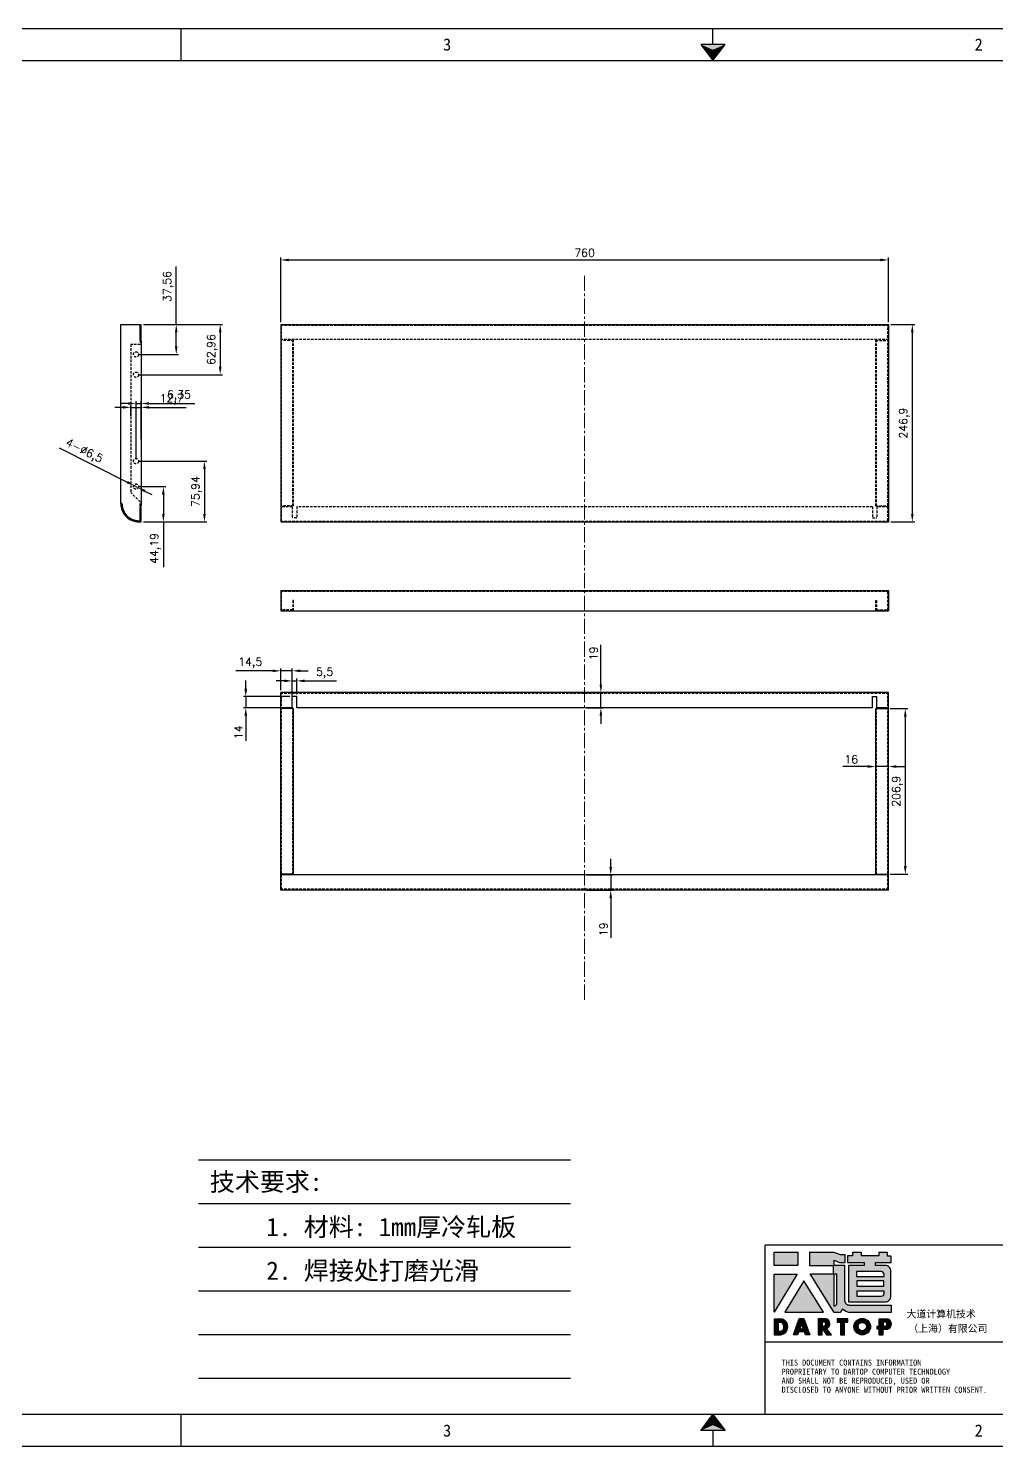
# Model space of a CAD drawing. Header units: millimetres. Extents: x 25928 to 50356, y -44172 to 20163.
# Drawn here: x 30876 to 32087, y -4038 to -2265 of the extents above; entities that cross this region are included whole.
import ezdxf
from ezdxf.enums import TextEntityAlignment as Align

# ---------------------------------------------------------------- set-up
doc = ezdxf.new("R2010")
doc.units = ezdxf.units.MM
for name, pattern in [('CENTER2', [28.575, 19.05, -3.175, 3.175, -3.175]), ('DOT', [0.25, 0, -0.25]), ('HIDDEN2', [4.7625, 3.175, -1.5875])]:
    doc.linetypes.add(name, pattern=pattern)
for name, color, linetype in [('4', 7, 'Continuous'), ('hidden', 3, 'HIDDEN2'), ('print', 30, 'Continuous')]:
    doc.layers.add(name, color=color, linetype=linetype)
doc.layers.add('cen', color=1, linetype='CENTER2', lineweight=9)
doc.layers.add('dim', color=2, linetype='Continuous', lineweight=9)
doc.styles.add('Dartop', font='')
doc.styles.add('HZ', font='')
doc.styles.add('hzHT', font='simhei.ttf')
doc.styles.get("Standard").update_dxf_attribs({"font": 'txt', "bigfont": 'gbcbig.shx'})
doc.styles.get('Dartop').set_extended_font_data('FangSong_GB2312')
doc.styles.get('HZ').set_extended_font_data('SimSun')
doc.dimstyles.new('2-small', dxfattribs={"dimtxt": 10, "dimasz": 10, "dimexe": 3, "dimexo": 3, "dimgap": 4, "dimtad": 1, "dimtxsty": 'Standard', "dimcen": 5, "dimadec": 0, "dimazin": 0, "dimtfac": 1, "dimtmove": 0, "dimatfit": 3, "dimfxl": 0, "dimarcsym": 0})

# ---------------------------------------------------------------- blocks, each defined once
blk = doc.blocks.new('*U405')
at = {"color": 254, "linetype": 'Continuous', "extrusion": (0, 0, -1)}
for points in [[(-17, 0.333), (-16.812, 0.25), (-17, 0.5)], [(-17, 0.333), (-17, 0.5), (-17.188, 0.25)], [(-17, 0.333), (-17.188, 0.25), (-16.812, 0.25)]]:
    blk.add_solid(points, dxfattribs=at)
blk = doc.blocks.new('*U406')
at = {"color": 254, "linetype": 'Continuous'}
for points in [[(17, 21.667), (17.188, 21.75), (16.812, 21.75)], [(17, 21.667), (16.812, 21.75), (17, 21.5)], [(17, 21.667), (17, 21.5), (17.188, 21.75)]]:
    blk.add_solid(points, dxfattribs=at)
blk = doc.blocks.new('dadao')
for p, q in [((48, 19.2), (44.9, 10.4)), ((44.9, 10.4), (51.2, 10.4)), ((51.2, 10.4), (48, 19.2))]:
    blk.add_line(p, q)
for points in [[(41.8, 121.6), (41.8, 143.7), (-0.4, 143.7), (-0.4, 121.6), (41.8, 121.6)], [(104.8, 122), (104.8, 130.3), (114.1, 126.3), (124.2, 126.3), (124.2, 139.6), (115.9, 139.6), (105.1, 143.9), (61.5, 143.9)], [(61.7, 144), (61.7, 121.3), (103.9, 121.3)], [(113.4, 38.7), (105.1, 38.7), (63, 106.5), (103.9, 106.5), (103.9, 120.9), (103.9, 121.3)], [(109.7, 53.6), (109.7, 106.2), (104.3, 106.2), (104.3, 50.4), (106.6, 50.4)], [(144.6, 94.4), (144.6, 84.8), (192, 84.8), (192, 94.1), (144.9, 94.1)], [(0, 28), (0, 0), (11.8, 0)], [(0.1, 28), (14, 28)], [(76.8, 28.2), (76.8, 0), (84.1, 0), (84.1, 11.1), (91.6, -0.1), (100.3, -0.1), (91.7, 11.1)], [(76.8, 28.2), (90.6, 28.2)], [(120.2, 45), (119.5, 45), (119.5, 44.6)], [(183.7, 0), (183.7, 9.6), (180.6, 9.6), (180.6, 14.9), (183.8, 14.9), (183.8, 28.1), (196.1, 28.1), (196.5, 28.1)], [(7.1, 21.8), (7.1, 6.1), (12, 6.1)], [(7.1, 21.8), (11.4, 21.8)], [(84, 22.7), (84, 15.3), (87.2, 15.3)], [(84, 22.7), (87.3, 22.7)], [(183.7, 0), (190.9, 0), (190.9, 9.6), (198.8, 9.6)], [(194.9, 22.3), (190.8, 22.3), (190.8, 15), (194.4, 15)]]:
    blk.add_lwpolyline(points)
blk.add_lwpolyline([(137.1, 144.2), (137.1, 137.9), (128.3, 137.9), (128.3, 126.5), (157.3, 126.5), (157.3, 121.5), (130.3, 121.5), (130.3, 57.5), (194.4, 57.5, 0.414214), (204.4, 67.5), (204.4, 111.3, 0.414214), (194.4, 121.3), (177.5, 121.3), (177.5, 126.3), (204.7, 126.3), (204.7, 137.7), (198.2, 137.7), (198.2, 143.9), (183.3, 143.9), (183.3, 138), (153, 138), (153, 144.2), (137.1, 144.2)], format="xyb", close=True)
for points in [[(-0.3, 106.2), (40.4, 106.2), (-0.3, 39.7), (-0.3, 106.2)], [(51.7, 94.1), (18.4, 39.3), (86.2, 39.3)], [(43.8, 28.2), (51.8, 28.2), (62.6, -0.1), (55, -0.1), (53.2, 5), (42.9, 5), (41.1, 0), (33.6, 0)], [(110, 28.1), (110, 21.9), (116, 21.9), (116, -0.1), (123.2, -0.1), (123.2, 22), (129.2, 22), (129.2, 28.1), (110, 28.1)]]:
    blk.add_lwpolyline(points, close=True)
for points in [[(104.8, 122), (123.4, 122), (123.4, 60, 0.414214), (131.4, 52), (204.8, 52), (204.8, 39.1), (131.7, 39.1)], [(144.3, 110.8), (144.3, 101.8), (192.3, 101.8), (192.3, 105.5, 0.414214), (187.3, 110.5), (144.3, 110.5)], [(144.6, 77), (144.6, 67.5), (187.6, 67.5, 0.414214), (192.6, 72.5), (192.6, 76.4), (144.6, 76.4)]]:
    blk.add_lwpolyline(points, format="xyb")
for radius in [14.5, 7.44]:
    blk.add_circle((154.2, 14.2), radius)
for centre, radius, start, end in [((99.2, 60.7), 12.6, 305.6399, 325.969), ((9.6, 14.2), 14.4, 278.6604, 72.3203), ((88.6, 19.4), 8.95, 290.6073, 77.2124), ((111.6, 46.7), 8.19, 282.9811, 347.6627), ((136, 61.7), 22.9, 226.7358, 259.3209), ((195.7, 18.6), 9.51, 288.8959, 85.2442), ((8.5, 13.9), 8.49, 294.2143, 69.7177), ((86.4, 19), 3.8, 282.527, 76.7196), ((193.7, 18.7), 3.8, 280.9891, 72.5513)]:
    blk.add_arc(centre, radius, start, end)
blk = doc.blocks.new('*D521')
at = {"layer": 'Defpoints', "color": 0}
for p in [(31951.4, -2554.5), (31191.4, -2635.1, 72.7), (31951.4, -2635.1, 68.2)]:
    blk.add_point(p, dxfattribs=at)
at = {"layer": 'dim', "color": 0, "lineweight": -2}
for p, q in [((31191.4, -2632.1), (31191.4, -2551.5)), ((31951.4, -2632.1), (31951.4, -2551.5)), ((31201.4, -2554.5), (31941.4, -2554.5))]:
    blk.add_line(p, q, dxfattribs=at)
at = {"layer": 'dim', "color": 0}
for points in [[(31201.4, -2552.9), (31201.4, -2556.2), (31191.4, -2554.5)], [(31941.4, -2552.9), (31941.4, -2556.2), (31951.4, -2554.5)]]:
    blk.add_solid(points, dxfattribs=at)
at = {"layer": 'dim', "color": 0, "insert": (31571.4, -2545.5), "char_height": 10, "attachment_point": 5}
blk.add_mtext('760', dxfattribs=at)
blk = doc.blocks.new('*D522')
at = {"layer": 'Defpoints', "color": 0}
for p in [(31951.4, -2635.1, 68.2), (31951.4, -2882, 13.9), (31981.2, -2882)]:
    blk.add_point(p, dxfattribs=at)
at = {"layer": 'dim', "color": 0, "lineweight": -2}
for p, q in [((31954.4, -2635.1), (31984.2, -2635.1)), ((31981.2, -2645.1), (31981.2, -2872)), ((31954.4, -2882), (31984.2, -2882))]:
    blk.add_line(p, q, dxfattribs=at)
at = {"layer": 'dim', "color": 0}
for points in [[(31979.5, -2645.1), (31982.8, -2645.1), (31981.2, -2635.1)], [(31979.5, -2872), (31982.8, -2872), (31981.2, -2882)]]:
    blk.add_solid(points, dxfattribs=at)
at = {"layer": 'dim', "color": 0, "insert": (31971.3, -2758.5), "char_height": 10, "attachment_point": 5, "rotation": 90}
blk.add_mtext('246,9', dxfattribs=at)
blk = doc.blocks.new('*D524')
at = {"layer": 'Defpoints', "color": 0}
for p in [(31010.5, -2837.8, 78.2), (31016.8, -2882, 78.2), (31044.7, -2882)]:
    blk.add_point(p, dxfattribs=at)
at = {"layer": 'dim', "color": 0, "lineweight": -2}
for p, q in [((31013.5, -2837.8), (31047.7, -2837.8)), ((31044.7, -2847.8), (31044.7, -2872)), ((31019.8, -2882), (31047.7, -2882)), ((31044.7, -2882), (31044.7, -2938.3))]:
    blk.add_line(p, q, dxfattribs=at)
at = {"layer": 'dim', "color": 0}
for points in [[(31043, -2847.8), (31046.3, -2847.8), (31044.7, -2837.8)], [(31043, -2872), (31046.3, -2872), (31044.7, -2882)]]:
    blk.add_solid(points, dxfattribs=at)
at = {"layer": 'dim', "color": 0, "insert": (31034.8, -2915.1), "char_height": 10, "attachment_point": 5, "rotation": 90}
blk.add_mtext('44,19', dxfattribs=at)
blk = doc.blocks.new('*D525')
at = {"layer": 'Defpoints', "color": 0}
for p in [(31010.5, -2806, 78.2), (31016.8, -2882, 78.2), (31096, -2882)]:
    blk.add_point(p, dxfattribs=at)
at = {"layer": 'dim', "color": 0, "lineweight": -2}
for p, q in [((31013.5, -2806), (31099, -2806)), ((31096, -2816), (31096, -2872)), ((31019.8, -2882), (31099, -2882))]:
    blk.add_line(p, q, dxfattribs=at)
at = {"layer": 'dim', "color": 0}
for points in [[(31094.4, -2816), (31097.7, -2816), (31096, -2806)], [(31094.4, -2872), (31097.7, -2872), (31096, -2882)]]:
    blk.add_solid(points, dxfattribs=at)
at = {"layer": 'dim', "color": 0, "insert": (31086.2, -2844), "char_height": 10, "attachment_point": 5, "rotation": 90}
blk.add_mtext('75,94', dxfattribs=at)
blk = doc.blocks.new('*D526')
at = {"layer": 'Defpoints', "color": 0}
for p in [(31016.8, -2635.1, 78.2), (31010.5, -2672.6, 78.2), (31060.8, -2672.6)]:
    blk.add_point(p, dxfattribs=at)
at = {"layer": 'dim', "color": 0, "lineweight": -2}
for p, q in [((31060.8, -2635.1), (31060.8, -2562.9)), ((31019.8, -2635.1), (31063.8, -2635.1)), ((31060.8, -2662.6), (31060.8, -2645.1)), ((31013.5, -2672.6), (31063.8, -2672.6))]:
    blk.add_line(p, q, dxfattribs=at)
at = {"layer": 'dim', "color": 0}
for points in [[(31059.1, -2645.1), (31062.4, -2645.1), (31060.8, -2635.1)], [(31059.1, -2662.6), (31062.4, -2662.6), (31060.8, -2672.6)]]:
    blk.add_solid(points, dxfattribs=at)
at = {"layer": 'dim', "color": 0, "insert": (31050.9, -2587.7), "char_height": 10, "attachment_point": 5, "rotation": 90}
blk.add_mtext('37,56', dxfattribs=at)
blk = doc.blocks.new('*D527')
at = {"layer": 'Defpoints', "color": 0}
for p in [(31016.8, -2635.1, 78.2), (31010.5, -2698, 78.2), (31115.7, -2698)]:
    blk.add_point(p, dxfattribs=at)
at = {"layer": 'dim', "color": 0, "lineweight": -2}
for p, q in [((31019.8, -2635.1), (31118.7, -2635.1)), ((31115.7, -2645.1), (31115.7, -2688)), ((31013.5, -2698), (31118.7, -2698))]:
    blk.add_line(p, q, dxfattribs=at)
at = {"layer": 'dim', "color": 0}
for points in [[(31114.1, -2645.1), (31117.4, -2645.1), (31115.7, -2635.1)], [(31114.1, -2688), (31117.4, -2688), (31115.7, -2698)]]:
    blk.add_solid(points, dxfattribs=at)
at = {"layer": 'dim', "color": 0, "insert": (31105.9, -2666.5), "char_height": 10, "attachment_point": 5, "rotation": 90}
blk.add_mtext('62,96', dxfattribs=at)
blk = doc.blocks.new('*D528')
at = {"layer": 'Defpoints', "color": 0}
for p in [(31016.8, -2734), (31016.8, -2758.5, 78.2), (31010.5, -2806, 78.2)]:
    blk.add_point(p, dxfattribs=at)
at = {"layer": 'dim', "color": 0, "lineweight": -2}
for p, q in [((31000.5, -2734), (30990.5, -2734)), ((31010.5, -2803), (31010.5, -2731)), ((31010.5, -2734), (31016.8, -2734)), ((31016.8, -2755.5), (31016.8, -2731)), ((31026.8, -2734), (31084, -2734))]:
    blk.add_line(p, q, dxfattribs=at)
at = {"layer": 'dim', "color": 0}
for points in [[(31000.5, -2732.3), (31000.5, -2735.6), (31010.5, -2734)], [(31026.8, -2732.3), (31026.8, -2735.6), (31016.8, -2734)]]:
    blk.add_solid(points, dxfattribs=at)
at = {"layer": 'dim', "color": 0, "insert": (31064.2, -2724.1), "char_height": 10, "attachment_point": 5}
blk.add_mtext('6,35', dxfattribs=at)
blk = doc.blocks.new('*D529')
at = {"layer": 'Defpoints', "color": 0}
for p in [(31016.8, -2738.8), (31004.1, -2752.7, 78.2), (31016.8, -2781.5)]:
    blk.add_point(p, dxfattribs=at)
at = {"layer": 'dim', "color": 0, "lineweight": -2}
for p, q in [((30994.1, -2738.8), (30984.1, -2738.8)), ((31004.1, -2749.7), (31004.1, -2735.8)), ((31004.1, -2738.8), (31016.8, -2738.8)), ((31016.8, -2778.5), (31016.8, -2735.8)), ((31026.8, -2738.8), (31073.2, -2738.8))]:
    blk.add_line(p, q, dxfattribs=at)
at = {"layer": 'dim', "color": 0}
for points in [[(30994.1, -2737.1), (30994.1, -2740.4), (31004.1, -2738.8)], [(31026.8, -2737.1), (31026.8, -2740.4), (31016.8, -2738.8)]]:
    blk.add_solid(points, dxfattribs=at)
at = {"layer": 'dim', "color": 0, "insert": (31055, -2728.9), "char_height": 10, "attachment_point": 5}
blk.add_mtext('12,7', dxfattribs=at)
blk = doc.blocks.new('*D530')
at = {"layer": 'Defpoints', "color": 0}
for p in [(31008.4, -2836.7), (31012.5, -2838.8, 4.6)]:
    blk.add_point(p, dxfattribs=at)
at = {"layer": 'dim', "color": 0, "lineweight": -2}
for p, q in [((30914.2, -2789.4), (30999.5, -2832.2)), ((31012.5, -2838.8), (31008.4, -2836.7)), ((31021.5, -2843.3), (31030.4, -2847.8))]:
    blk.add_line(p, q, dxfattribs=at)
at = {"layer": 'dim', "color": 0}
for points in [[(31000.3, -2830.8), (30998.8, -2833.7), (31008.4, -2836.7)], [(31022.2, -2841.8), (31020.7, -2844.8), (31012.5, -2838.8)]]:
    blk.add_solid(points, dxfattribs=at)
at = {"layer": 'dim', "color": 0, "insert": (30945.3, -2794), "char_height": 10, "attachment_point": 5, "rotation": 333.3303}
blk.add_mtext('4-∅6,5', dxfattribs=at)
blk = doc.blocks.new('*D532')
at = {"layer": 'Defpoints', "color": 0}
for p in [(31191.4, -3068.1), (31191.4, -3095.3, 45.6), (31205.9, -3114.3, 12.5)]:
    blk.add_point(p, dxfattribs=at)
at = {"layer": 'dim', "color": 0, "lineweight": -2}
for p, q in [((31191.4, -3092.3), (31191.4, -3065.1)), ((31205.9, -3111.3), (31205.9, -3065.1)), ((31181.4, -3068.1), (31135.1, -3068.1)), ((31205.9, -3068.1), (31191.4, -3068.1)), ((31215.9, -3068.1), (31225.9, -3068.1))]:
    blk.add_line(p, q, dxfattribs=at)
at = {"layer": 'dim', "color": 0}
for points in [[(31181.4, -3066.4), (31181.4, -3069.7), (31191.4, -3068.1)], [(31215.9, -3066.4), (31215.9, -3069.7), (31205.9, -3068.1)]]:
    blk.add_solid(points, dxfattribs=at)
at = {"layer": 'dim', "color": 0, "insert": (31153.3, -3058.2), "char_height": 10, "attachment_point": 5}
blk.add_mtext('14,5', dxfattribs=at)
blk = doc.blocks.new('*D533')
at = {"layer": 'Defpoints', "color": 0}
for p in [(31205.9, -3100.3, 6.9), (31147.7, -3114.3), (31205.9, -3114.3, 12.5)]:
    blk.add_point(p, dxfattribs=at)
at = {"layer": 'dim', "color": 0, "lineweight": -2}
for p, q in [((31147.7, -3090.3), (31147.7, -3080.3)), ((31202.9, -3100.3), (31144.7, -3100.3)), ((31147.7, -3100.3), (31147.7, -3114.3)), ((31202.9, -3114.3), (31144.7, -3114.3)), ((31147.7, -3124.3), (31147.7, -3155.6))]:
    blk.add_line(p, q, dxfattribs=at)
at = {"layer": 'dim', "color": 0}
for points in [[(31146, -3090.3), (31149.4, -3090.3), (31147.7, -3100.3)], [(31146, -3124.3), (31149.4, -3124.3), (31147.7, -3114.3)]]:
    blk.add_solid(points, dxfattribs=at)
at = {"layer": 'dim', "color": 0, "insert": (31138.7, -3144.9), "char_height": 10, "attachment_point": 5, "rotation": 90}
blk.add_mtext('14', dxfattribs=at)
blk = doc.blocks.new('*D534')
at = {"layer": 'Defpoints', "color": 0}
for p in [(31211.4, -3080.6), (31205.9, -3100.3, 6.9), (31211.4, -3100.3, 7.1)]:
    blk.add_point(p, dxfattribs=at)
at = {"layer": 'dim', "color": 0, "lineweight": -2}
for p, q in [((31195.9, -3080.6), (31185.9, -3080.6)), ((31205.9, -3097.3), (31205.9, -3077.6)), ((31205.9, -3080.6), (31211.4, -3080.6)), ((31211.4, -3097.3), (31211.4, -3077.6)), ((31221.4, -3080.6), (31261.1, -3080.6))]:
    blk.add_line(p, q, dxfattribs=at)
at = {"layer": 'dim', "color": 0}
for points in [[(31195.9, -3079), (31195.9, -3082.3), (31205.9, -3080.6)], [(31221.4, -3079), (31221.4, -3082.3), (31211.4, -3080.6)]]:
    blk.add_solid(points, dxfattribs=at)
at = {"layer": 'dim', "color": 0, "insert": (31246.3, -3070.8), "char_height": 10, "attachment_point": 5}
blk.add_mtext('5,5', dxfattribs=at)
blk = doc.blocks.new('*D535')
at = {"layer": 'Defpoints', "color": 0}
for p in [(31950.4, -3115.3, 50), (31950.4, -3322.2, 50), (31972.4, -3322.2)]:
    blk.add_point(p, dxfattribs=at)
at = {"layer": 'dim', "color": 0, "lineweight": -2}
for p, q in [((31953.4, -3115.3), (31975.4, -3115.3)), ((31972.4, -3125.3), (31972.4, -3312.2)), ((31953.4, -3322.2), (31975.4, -3322.2))]:
    blk.add_line(p, q, dxfattribs=at)
at = {"layer": 'dim', "color": 0}
for points in [[(31970.7, -3125.3), (31974.1, -3125.3), (31972.4, -3115.3)], [(31970.7, -3312.2), (31974.1, -3312.2), (31972.4, -3322.2)]]:
    blk.add_solid(points, dxfattribs=at)
at = {"layer": 'dim', "color": 0, "insert": (31962.6, -3218.7), "char_height": 10, "attachment_point": 5, "rotation": 90}
blk.add_mtext('206,9', dxfattribs=at)
blk = doc.blocks.new('*D536')
at = {"layer": 'Defpoints', "color": 0}
for p in [(31935.4, -3187.7), (31935.4, -3218.7, 50), (31951.4, -3218.7, 45.6)]:
    blk.add_point(p, dxfattribs=at)
at = {"layer": 'dim', "color": 0, "lineweight": -2}
for p, q in [((31925.4, -3187.7), (31894.1, -3187.7)), ((31935.4, -3215.7), (31935.4, -3184.7)), ((31951.4, -3187.7), (31935.4, -3187.7)), ((31951.4, -3215.7), (31951.4, -3184.7)), ((31961.4, -3187.7), (31971.4, -3187.7))]:
    blk.add_line(p, q, dxfattribs=at)
at = {"layer": 'dim', "color": 0}
for points in [[(31925.4, -3186), (31925.4, -3189.4), (31935.4, -3187.7)], [(31961.4, -3186), (31961.4, -3189.4), (31951.4, -3187.7)]]:
    blk.add_solid(points, dxfattribs=at)
at = {"layer": 'dim', "color": 0, "insert": (31904.8, -3178.7), "char_height": 10, "attachment_point": 5}
blk.add_mtext('16', dxfattribs=at)
blk = doc.blocks.new('*D537')
at = {"layer": 'Defpoints', "color": 0}
for p in [(31571.4, -3323.2, 29), (31571.4, -3342.2, 28.9), (31604.1, -3342.2)]:
    blk.add_point(p, dxfattribs=at)
at = {"layer": 'dim', "color": 0, "lineweight": -2}
for p, q in [((31604.1, -3313.2), (31604.1, -3303.2)), ((31574.4, -3323.2), (31607.1, -3323.2)), ((31604.1, -3323.2), (31604.1, -3342.2)), ((31574.4, -3342.2), (31607.1, -3342.2)), ((31604.1, -3352.2), (31604.1, -3401.8))]:
    blk.add_line(p, q, dxfattribs=at)
at = {"layer": 'dim', "color": 0}
for points in [[(31602.4, -3313.2), (31605.7, -3313.2), (31604.1, -3323.2)], [(31602.4, -3352.2), (31605.7, -3352.2), (31604.1, -3342.2)]]:
    blk.add_solid(points, dxfattribs=at)
at = {"layer": 'dim', "color": 0, "insert": (31595.1, -3391.2), "char_height": 10, "attachment_point": 5, "rotation": 90}
blk.add_mtext('19', dxfattribs=at)
blk = doc.blocks.new('*D538')
at = {"layer": 'Defpoints', "color": 0}
for p in [(31571.4, -3095.3, 28.8), (31591.7, -3095.3), (31571.4, -3114.3, 29)]:
    blk.add_point(p, dxfattribs=at)
at = {"layer": 'dim', "color": 0, "lineweight": -2}
for p, q in [((31591.7, -3085.3), (31591.7, -3035.6)), ((31574.4, -3095.3), (31594.7, -3095.3)), ((31591.7, -3114.3), (31591.7, -3095.3)), ((31574.4, -3114.3), (31594.7, -3114.3)), ((31591.7, -3124.3), (31591.7, -3134.3))]:
    blk.add_line(p, q, dxfattribs=at)
at = {"layer": 'dim', "color": 0}
for points in [[(31590.1, -3085.3), (31593.4, -3085.3), (31591.7, -3095.3)], [(31590.1, -3124.3), (31593.4, -3124.3), (31591.7, -3114.3)]]:
    blk.add_solid(points, dxfattribs=at)
at = {"layer": 'dim', "color": 0, "insert": (31582.7, -3046.3), "char_height": 10, "attachment_point": 5, "rotation": 90}
blk.add_mtext('19', dxfattribs=at)

msp = doc.modelspace()

# ---------------------------------------------------------------- hatches: boundary and pattern name
for points in [[(31838.302, -3795.289), (31808.167, -3795.289), (31808.167, -3811.034), (31838.302, -3811.034)], [(31837.332, -3822.05), (31808.248, -3822.05), (31808.248, -3869.536)], [(31845.394, -3830.667), (31821.619, -3869.852), (31870.031, -3869.852)], [(31900.771, -3877.87), (31887.012, -3877.87), (31887.012, -3882.235), (31891.305, -3882.235), (31891.305, -3897.964), (31896.444, -3897.964), (31896.444, -3882.224), (31900.771, -3882.224)]]:
    msp.add_hatch(color=0).paths.add_polyline_path(points)
h = msp.add_hatch(color=0)
h.paths.add_polyline_path([(31883.336, -3804.858), (31889.987, -3807.731), (31897.177, -3807.731), (31897.177, -3798.214), (31891.245, -3798.214), (31883.516, -3795.162), (31852.541, -3795.162), (31852.541, -3811.257), (31882.679, -3811.257), (31882.679, -3811.582), (31882.679, -3821.869), (31853.454, -3821.869), (31883.514, -3870.245), (31889.466, -3870.245, 0.27937482), (31893.812, -3866.02), (31893.812, -3865.797), (31894.337, -3865.797, 0.14314537), (31902.531, -3869.967), (31954.765, -3869.967), (31954.765, -3860.793), (31902.309, -3860.793, -0.41421356), (31896.595, -3855.079), (31896.595, -3810.748), (31883.336, -3810.748)])
h.paths.add_polyline_path([(31882.983, -3822.075), (31886.812, -3822.076), (31886.812, -3859.622, -0.08893574), (31884.593, -3861.905), (31882.969, -3861.905)], flags=16)
h = msp.add_hatch(color=0)
h.paths.add_polyline_path([(31954.675, -3799.547), (31950.028, -3799.547), (31950.028, -3795.126), (31939.405, -3795.126), (31939.405, -3799.326), (31917.718, -3799.326), (31917.718, -3794.905), (31906.359, -3794.905), (31906.359, -3799.408), (31900.083, -3799.408), (31900.083, -3807.558), (31920.794, -3807.558), (31920.794, -3811.163), (31901.495, -3811.163), (31901.495, -3856.802), (31947.312, -3856.802, 0.41421356), (31954.454, -3849.66), (31954.454, -3818.405, 0.41421356), (31947.312, -3811.263), (31935.2, -3811.263), (31935.2, -3807.726), (31954.675, -3807.726)])
h.paths.add_polyline_path([(31942.252, -3819.001, -0.41421356), (31945.823, -3822.572), (31945.823, -3825.19), (31911.521, -3825.19), (31911.521, -3819.001)], flags=16)
h.paths.add_polyline_path([(31945.601, -3830.717), (31945.601, -3837.349), (31911.742, -3837.349), (31911.742, -3830.717)], flags=16)
h.paths.add_polyline_path([(31946.044, -3843.318), (31946.044, -3846.157, -0.41421356), (31942.473, -3849.728), (31911.742, -3849.728), (31911.742, -3843.318)], flags=16)
h = msp.add_hatch(color=0)
h.paths.add_polyline_path([(31818.44, -3877.942), (31808.462, -3877.942), (31808.462, -3897.904), (31816.865, -3897.904, 0.79301591)])
h.paths.add_polyline_path([(31817.013, -3893.533), (31813.525, -3893.533), (31813.525, -3882.313), (31816.628, -3882.313, -0.67136089)], flags=16)
h = msp.add_hatch(color=0)
h.paths.add_polyline_path([(31845.469, -3877.777), (31839.775, -3877.777), (31832.452, -3897.926), (31837.846, -3897.926), (31839.115, -3894.355), (31846.422, -3894.355), (31847.719, -3897.969), (31853.156, -3897.969)])
h.paths.add_polyline_path([(31845.026, -3890.506), (31840.499, -3890.506), (31842.721, -3884.175)], flags=16)
h = msp.add_hatch(color=0)
h.paths.add_polyline_path([(31873.147, -3877.791), (31863.334, -3877.791), (31863.334, -3897.937), (31868.52, -3897.937), (31868.52, -3889.95), (31873.85, -3898.009), (31880.116, -3898.009), (31873.982, -3890.001, 0.74405494)])
h.paths.add_polyline_path([(31868.472, -3886.969), (31868.472, -3881.678), (31870.79, -3881.678, -0.79680897), (31870.756, -3886.969)], flags=16)
h = msp.add_hatch(color=0)
h.paths.add_polyline_path([(31908.25, -3887.792, 1), (31928.936, -3887.792, 1)])
h.paths.add_polyline_path([(31923.907, -3887.792, -1), (31913.279, -3887.792, -1)], flags=16)
h = msp.add_hatch(color=0)
h.paths.add_polyline_path([(31948.777, -3877.839), (31948.481, -3877.839), (31939.732, -3877.839), (31939.732, -3887.241), (31937.411, -3887.241), (31937.411, -3891.057), (31939.695, -3891.057), (31939.695, -3897.902), (31944.802, -3897.902), (31944.802, -3891.031), (31950.413, -3891.031, 0.81230381)])
h.paths.add_polyline_path([(31944.726, -3887.215), (31944.726, -3881.956), (31947.632, -3881.956, -0.77821343), (31947.335, -3887.215)], flags=16)

# ---------------------------------------------------------------- linework, layer by layer
at = {"color": 0, "linetype": 'DOT'}
for p, q in [((30542.206, -2265.059), (33061.378, -2265.059)), ((33061.378, -4037.734), (30542.206, -4037.734))]:
    msp.add_line(p, q, dxfattribs=at)
at = {"color": 0}
for p, q in [((31067.119, -2305.347), (31067.119, -2265.059)), ((31731.872, -2285.203), (31731.872, -2265.059)), ((30622.782, -2305.347), (33021.09, -2305.347)), ((33021.09, -3785.933), (31797.34, -3785.933)), ((31797.34, -3997.446), (31797.34, -3785.933)), ((31797.34, -3906.797), (32099.501, -3906.797)), ((33021.09, -3997.446), (30622.782, -3997.446)), ((31067.119, -4037.734), (31067.119, -3997.446)), ((31731.872, -4017.59), (31731.872, -4037.734))]:
    msp.add_line(p, q, dxfattribs=at)
for p, q in [((30991.443, -2859.097, 78.203), (30991.443, -2635.057, 78.203)), ((30991.443, -2635.057, 78.203), (31016.843, -2635.057, 78.203)), ((31014.303, -2635.057, 78.203), (31016.843, -2635.057, 78.203)), ((31015.843, -2654.057, 78.203), (31015.843, -2636.057, 78.203)), ((31015.843, -2655.057, 78.203), (31015.843, -2636.617, 78.203)), ((31016.843, -2654.057, 78.203), (31016.843, -2635.057, 78.203)), ((31191.42, -2635.057, 72.715), (31191.42, -2859.097, 22.86)), ((31191.42, -2635.057, 68.157), (31951.42, -2635.057, 68.157)), ((31951.42, -2635.057, 68.157), (31951.42, -2881.957, 13.91)), ((31015.843, -2654.057, 78.203), (31016.843, -2654.057, 78.203)), ((31015.843, -2655.057, 78.203), (31016.843, -2655.057, 78.203)), ((31016.843, -2655.057, 78.203), (31016.843, -2861.957, 78.203)), ((31191.42, -2745.507, 45.508), (31191.42, -2881.957, 45.508)), ((30992.943, -2859.097, 78.203), (30992.443, -2859.097, 78.203)), ((31015.843, -2861.957, 78.203), (31016.843, -2861.957, 78.203)), ((31015.843, -2861.957, 78.203), (31015.843, -2880.397, 78.203)), ((31015.843, -2880.957, 78.203), (31015.843, -2862.957, 78.203)), ((31015.843, -2862.957, 78.203), (31016.843, -2862.957, 78.203)), ((31016.843, -2881.957, 78.203), (31016.843, -2862.957, 78.203)), ((31014.303, -2880.397, 78.203), (31015.843, -2880.397, 78.203)), ((31014.303, -2880.957, 78.203), (31015.843, -2880.957, 78.203)), ((31014.303, -2881.957, 78.203), (31016.843, -2881.957, 78.203)), ((31191.42, -2881.957, 22.86), (31951.42, -2881.957, 22.86)), ((31191.42, -2967.508, 22.86), (31951.42, -2967.508, 22.86)), ((31191.42, -2967.508, 45.508), (31191.42, -2992.908, 45.508)), ((31951.42, -2967.508, 1.31), (31951.42, -2992.908, -3.739)), ((31951.42, -2969.008, -3.739), (31951.42, -2992.908, -3.739)), ((31191.42, -2992.908, 22.86), (31951.42, -2992.908, 22.86)), ((31951.42, -2992.908, -3.739), (31935.42, -2992.908, -3.739)), ((31951.42, -3095.264, 51.23), (31191.42, -3095.264, 6.432)), ((31191.42, -3342.164, 45.609), (31191.42, -3095.264, 45.609)), ((31191.42, -3342.164, 45.609), (31191.42, -3095.264, 45.609)), ((31211.42, -3100.264, 7.086), (31205.92, -3100.264, 6.906)), ((31205.92, -3114.264, 45.609), (31205.92, -3100.264, 45.609)), ((31211.42, -3114.264, 45.609), (31211.42, -3100.264, 45.609)), ((31931.42, -3100.264, 7.086), (31936.92, -3100.264, 6.906)), ((31931.42, -3114.264, 45.609), (31931.42, -3100.264, 45.609)), ((31936.92, -3114.264, 45.609), (31936.92, -3100.264, 45.609)), ((31951.42, -3342.164, 45.609), (31951.42, -3095.264, 45.609)), ((31205.92, -3114.264, 12.507), (31191.42, -3114.264, 12.152)), ((31207.42, -3115.264, 50.014), (31192.42, -3115.264, 50.014)), ((31207.42, -3322.164, 50.014), (31207.42, -3115.264, 50.014)), ((31931.42, -3114.264, 45.277), (31211.42, -3114.264, 12.642)), ((31935.42, -3322.164, 50.014), (31935.42, -3115.264, 50.014)), ((31935.42, -3115.264, 50.014), (31950.42, -3115.264, 50.014)), ((31951.42, -3114.264, 45.767), (31936.92, -3114.264, 45.412)), ((31951.42, -3323.164, 45.906), (31191.42, -3323.164, 12.189)), ((31191.42, -3342.164, 45.508), (31191.42, -3323.164, 45.508)), ((31207.42, -3322.164, 50.014), (31192.42, -3322.164, 50.014)), ((31935.42, -3322.164, 50.014), (31950.42, -3322.164, 50.014)), ((31951.42, -3342.164, 51.386), (31191.42, -3342.164, 6.451))]:
    msp.add_line(p, q)
for points in [[(31731.872, -2305.347), (31746.98, -2285.203), (31716.764, -2285.203), (31731.872, -2305.347)], [(31731.872, -3997.446), (31746.98, -4017.59), (31716.764, -4017.59), (31731.872, -3997.446)]]:
    msp.add_lwpolyline(points, close=True, dxfattribs=at)
for centre, radius, start, end in [((31014.303, -2859.097, 78.203), 22.86, 179.999225, 270), ((31014.303, -2859.097, 78.203), 21.86, 179.999225, 270), ((31014.243, -2859.097, 78.203), 21.3, 180, 270.161397)]:
    msp.add_arc(centre, radius, start, end)
at = {"layer": 'cen'}
msp.add_line((31571.42, -2574.255, 68.157), (31571.42, -3481.982, 68.157), dxfattribs=at)
at = {"layer": 'Defpoints'}
for p, q in [((31088.67, -3679.099), (31553.708, -3679.099)), ((31088.67, -3733.699), (31553.708, -3733.699)), ((31088.67, -3733.699), (31553.708, -3733.699)), ((31088.67, -3788.299), (31553.708, -3788.299)), ((31088.67, -3842.899), (31553.708, -3842.899)), ((31088.67, -3897.499), (31553.708, -3897.499)), ((31088.67, -3952.099), (31553.708, -3952.099))]:
    msp.add_line(p, q, dxfattribs=at)
at = {"layer": 'hidden'}
for p, q in [((31191.42, -2636.057, 68.157), (31951.42, -2636.057, 68.157)), ((31192.42, -2880.397, 45.439), (31192.42, -2636.057, 45.439)), ((31950.42, -2880.397, 45.439), (31950.42, -2636.057, 45.439)), ((31951.42, -2636.617, 45.439), (31950.42, -2636.617, 45.439)), ((31015.843, -2655.057, 78.203), (31015.843, -2660.057, 78.203)), ((31951.42, -2654.057, 78.203), (31191.42, -2654.057, 78.203)), ((31207.42, -2655.057, 45.439), (31192.42, -2655.057, 45.439)), ((31206.42, -2861.957, 45.439), (31206.42, -2655.057, 45.439)), ((31207.42, -2861.957, 45.439), (31207.42, -2655.057, 45.439)), ((31935.42, -2861.957, 45.439), (31935.42, -2655.057, 45.439)), ((31935.42, -2655.057, 45.439), (31950.42, -2655.057, 45.439)), ((31936.42, -2861.957, 45.439), (31936.42, -2655.057, 45.439)), ((31004.143, -2660.057, 78.203), (31004.143, -2845.257, 78.203)), ((31015.843, -2660.057, 78.203), (31004.143, -2660.057, 78.203)), ((31206.42, -2660.057, 45.439), (31207.42, -2660.057, 45.439)), ((31206.42, -2671.757, 45.439), (31207.42, -2671.757, 45.439)), ((31936.42, -2660.057, 45.439), (31935.42, -2660.057, 45.439)), ((31936.42, -2671.757, 45.439), (31935.42, -2671.757, 45.439)), ((31015.843, -2856.957, 78.203), (31004.143, -2845.257, 78.203)), ((31206.42, -2845.257, 45.439), (31207.42, -2845.257, 45.439)), ((31936.42, -2845.257, 45.439), (31935.42, -2845.257, 45.439)), ((31015.843, -2861.957, 78.203), (31015.843, -2856.957, 78.203)), ((31205.92, -2862.957, 78.203), (31191.42, -2862.957, 78.203)), ((31207.42, -2861.957, 45.439), (31192.42, -2861.957, 45.439)), ((31205.92, -2862.957, 8.289), (31205.92, -2876.957, 8.289)), ((31206.42, -2856.957, 45.439), (31207.42, -2856.957, 45.439)), ((31931.42, -2862.957, 78.203), (31211.42, -2862.957, 78.203)), ((31211.42, -2862.957, 8.289), (31211.42, -2876.957, 8.289)), ((31931.42, -2862.957, 8.289), (31931.42, -2876.957, 8.289)), ((31936.42, -2856.957, 45.439), (31935.42, -2856.957, 45.439)), ((31935.42, -2861.957, 45.439), (31950.42, -2861.957, 45.439)), ((31951.42, -2862.957, 78.203), (31936.92, -2862.957, 78.203)), ((31936.92, -2862.957, 8.289), (31936.92, -2876.957, 8.289)), ((31191.42, -2880.957, 68.157), (31951.42, -2880.957, 68.157)), ((31211.42, -2876.957, -30.234), (31205.92, -2876.957, -30.414)), ((31931.42, -2876.957, -30.234), (31936.92, -2876.957, -30.414)), ((31951.42, -2880.397, 45.439), (31950.42, -2880.397, 45.439)), ((31191.42, -2968.508, 22.86), (31951.42, -2968.508, 22.86)), ((31951.42, -2968.508, 22.86), (31191.42, -2968.508, 22.86)), ((31192.42, -2991.908, -3.739), (31192.42, -2968.508, -3.739)), ((31950.42, -2991.908, -3.739), (31950.42, -2968.508, -3.739)), ((31206.42, -2991.908, -3.739), (31192.42, -2991.908, -3.739)), ((31207.42, -2980.208, -3.739), (31206.42, -2980.208, -3.739)), ((31206.42, -2980.208, -3.739), (31206.42, -2991.908, -3.739)), ((31206.42, -2991.908, -3.739), (31207.42, -2991.908, -3.739)), ((31207.42, -2992.908, -3.739), (31207.42, -2980.208, -3.739)), ((31935.42, -2992.908, -3.739), (31935.42, -2980.208, -3.739)), ((31935.42, -2980.208, -3.739), (31936.42, -2980.208, -3.739)), ((31936.42, -2991.908, -3.739), (31935.42, -2991.908, -3.739)), ((31936.42, -2980.208, -3.739), (31936.42, -2991.908, -3.739)), ((31936.42, -2991.908, -3.739), (31950.42, -2991.908, -3.739)), ((31951.42, -3096.264, 51.23), (31191.42, -3096.264, 6.432)), ((31192.42, -3340.604, 50.014), (31192.42, -3096.264, 50.014)), ((31950.42, -3340.604, 50.014), (31950.42, -3096.264, 50.014)), ((31206.42, -3322.164, 50.014), (31206.42, -3115.264, 50.014)), ((31936.42, -3322.164, 50.014), (31936.42, -3115.264, 50.014)), ((31206.42, -3131.964, 50.014), (31207.42, -3131.964, 50.014)), ((31936.42, -3120.264, 50.014), (31935.42, -3120.264, 50.014)), ((31936.42, -3131.964, 50.014), (31935.42, -3131.964, 50.014)), ((31206.42, -3305.464, 50.014), (31207.42, -3305.464, 50.014)), ((31936.42, -3305.464, 50.014), (31935.42, -3305.464, 50.014)), ((31206.42, -3317.164, 50.014), (31207.42, -3317.164, 50.014)), ((31936.42, -3317.164, 50.014), (31935.42, -3317.164, 50.014)), ((31951.42, -3341.164, 51.386), (31191.42, -3341.164, 6.451))]:
    msp.add_line(p, q, dxfattribs=at)
for centre in [(31010.493, -2672.617, 78.203), (31010.493, -2698.017, 78.203), (31010.493, -2806.017, 78.203), (31010.493, -2837.767, 78.203)]:
    msp.add_circle(centre, 3.25, dxfattribs=at)
at = {"layer": 'print'}
msp.add_lwpolyline([(30542.206, -2265.059), (33101.666, -2265.059), (33101.666, -4037.734), (30542.206, -4037.734)], close=True, dxfattribs=at)

# ---------------------------------------------------------------- block references
at = {"color": 0, "linetype": 'Continuous', "xscale": 80.57610619627711, "yscale": 80.57610619627711, "zscale": 80.57610619627711}
for name in ['*U406', '*U405']:
    msp.add_blockref(name, (30362.078, -4037.734), dxfattribs=at)
at = {"color": 0, "xscale": 0.7141973048657924, "yscale": 0.7141973048657924, "zscale": 0.7141973048657924}
msp.add_blockref('dadao', (31808.462, -3897.904), dxfattribs=at)

# ---------------------------------------------------------------- texts
at = {"color": 0, "style": 'Dartop'}
for s, p in [('3', (31399.496, -2285.203)), ('2', (32064.249, -2285.203)), ('3', (31399.496, -4017.59)), ('2', (32064.249, -4017.59))]:
    msp.add_text(s, height=15.108, dxfattribs=at).set_placement(p, align=Align.MIDDLE_CENTER)
at = {"style": 'HZ'}
for s, p in [('技术要求:', (31173.124, -3706.655)), ('1. 材料: 1mm厚冷轧板', (31329.602, -3763.141)), ('2. 焊接处打磨光滑         ', (31376.526, -3817.741))]:
    msp.add_text(s, height=22.932, dxfattribs=at).set_placement(p, align=Align.MIDDLE_CENTER)
at = {"color": 0, "style": 'hzHT'}
for s, p in [('THIS DOCUMENT CONTAINS INFORMATION', (31817.735, -3936.484)), ('AND SHALL NOT BE REPRODUCED, USED OR', (31817.735, -3959.146)), ('PROPRIETARY TO DARTOP COMPUTER TECHNOLOGY', (31817.735, -3947.815)), ('DISCLOSED TO ANYONE WITHOUT PRIOR WRITTEN CONSENT.', (31817.735, -3970.477))]:
    msp.add_text(s, height=7.55401, dxfattribs=at).set_placement(p)
at = {"layer": '4', "color": 0, "style": 'hzHT'}
for s, p in [('大道计算机技术', (31973.972, -3876.484)), ('（上海）有限公司', (31976.253, -3894.551))]:
    msp.add_text(s, height=9.0648, dxfattribs=at).set_placement(p)

# ---------------------------------------------------------------- dimensions: what is measured, and where the dimension line sits
at = {"layer": 'dim'}
for base, p1, p2, picture, middle in [((31951.42, -2554.533), (31191.42, -2635.057, 72.715), (31951.42, -2635.057, 68.157), '*D521', (31571.42, -2545.533)), ((31016.843, -2738.753), (31004.143, -2752.657, 78.203), (31016.843, -2781.467), '*D529', (31055.01, -2728.92)), ((31191.42, -3068.074), (31205.92, -3114.264, 12.507), (31191.42, -3095.264, 45.609), '*D532', (31153.253, -3058.24)), ((31211.42, -3080.646), (31205.92, -3100.264, 6.906), (31211.42, -3100.264, 7.086), '*D534', (31246.253, -3070.812)), ((31935.42, -3187.704), (31951.42, -3218.714, 45.609), (31935.42, -3218.714, 50.014), '*D536', (31904.753, -3178.704))]:
    dim = msp.add_linear_dim(base=base, p1=p1, p2=p2, dimstyle='2-small', override={"dimpost": '\\X'}, dxfattribs=at)
    dim.commit()
    dim.dimension.update_dxf_attribs({"geometry": picture, "text_midpoint": middle})
for base, p1, p2, angle, picture, middle in [((31060.753, -2672.617), (31016.843, -2635.057, 78.203), (31010.493, -2672.617, 78.203), 270, '*D526', (31060.753, -2587.724)), ((31591.749, -3095.264), (31571.42, -3114.264, 28.96), (31571.42, -3095.264, 28.831), 90, '*D538', (31591.749, -3046.264)), ((31604.058, -3342.164), (31571.42, -3323.164, 29.047), (31571.42, -3342.164, 28.919), 90, '*D537', (31604.058, -3391.164))]:
    dim = msp.add_linear_dim(base=base, p1=p1, p2=p2, angle=angle, dimstyle='2-small', override={"dimpost": '\\X'}, dxfattribs=at)
    dim.commit()
    dim.dimension.update_dxf_attribs({"geometry": picture, "text_midpoint": middle, "dimtype": 160})
for base, p1, p2, angle, picture, middle in [((31115.747, -2698.017), (31016.843, -2635.057, 78.203), (31010.493, -2698.017, 78.203), 270, '*D527', (31105.914, -2666.537)), ((31981.156, -2881.957), (31951.42, -2635.057, 68.157), (31951.42, -2881.957, 13.91), 90, '*D522', (31971.323, -2758.507)), ((31096.018, -2881.957), (31010.493, -2806.017, 78.203), (31016.843, -2881.957, 78.203), 270, '*D525', (31086.185, -2843.987)), ((31044.668, -2881.957), (31010.493, -2837.767, 78.203), (31016.843, -2881.957, 78.203), 270, '*D524', (31034.834, -2915.124)), ((31147.699, -3114.264), (31205.92, -3100.264, 6.906), (31205.92, -3114.264, 12.507), 90, '*D533', (31138.699, -3144.931)), ((31972.411, -3322.164), (31950.42, -3115.264, 50.014), (31950.42, -3322.164, 50.014), 90, '*D535', (31962.577, -3218.714))]:
    dim = msp.add_linear_dim(base=base, p1=p1, p2=p2, angle=angle, dimstyle='2-small', override={"dimpost": '\\X'}, dxfattribs=at)
    dim.commit()
    dim.dimension.update_dxf_attribs({"geometry": picture, "text_midpoint": middle})
dim = msp.add_linear_dim(base=(31016.843, -2733.957), p1=(31010.493, -2806.017, 78.203), p2=(31016.843, -2758.507, 78.203), dimstyle='2-small', override={"dimpost": '\\X'}, dxfattribs=at)
dim.commit()
dim.dimension.update_dxf_attribs({"geometry": '*D528', "text_midpoint": (31064.176, -2733.957), "dimtype": 160})
dim = msp.add_diameter_dim_2p(p1=(31012.543, -2838.797, 80.506), p2=(31008.443, -2836.737, 75.901), text='4-<>', dimstyle='2-small', override={"dimpost": '\\X'}, dxfattribs=at)
dim.commit()
dim.dimension.update_dxf_attribs({"geometry": '*D530', "text_midpoint": (30940.866, -2802.794, 75.901), "dimtype": 163})

doc.saveas('drawing.dxf')
